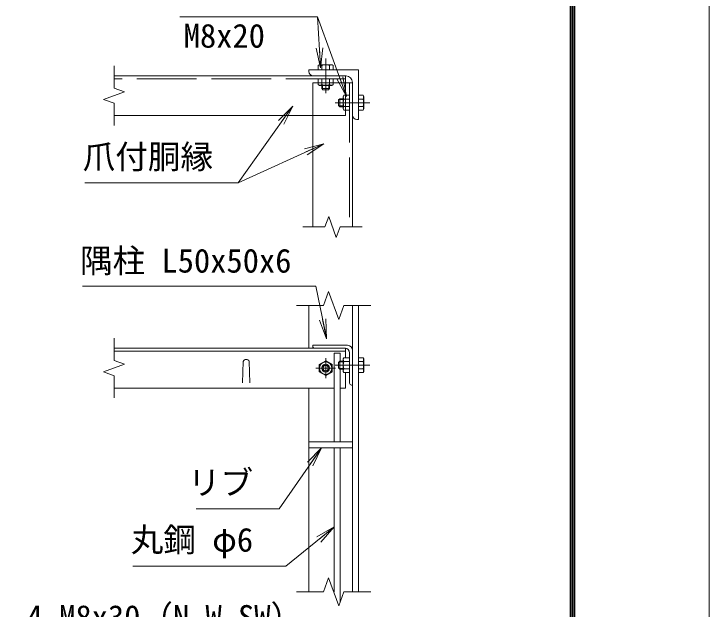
# Model space of a CAD drawing. Units: millimetres, scale not verified. Extents: x -4200 to 4200, y -2970 to 2970.
# Drawn here: x 2801 to 4200, y -981 to 217 of the extents above; entities that cross this region are included whole.
import ezdxf
from ezdxf.enums import TextEntityAlignment as Align

# ---------------------------------------------------------------- set-up
doc = ezdxf.new("R2010")
doc.units = ezdxf.units.MM
doc.header["$LTSCALE"] = 20
doc.linetypes.add('DASHED', pattern=[7.5, 6, -1.5])
doc.linetypes.add('USER1', pattern=[50.8, 31.75, -6.35, 6.35, -6.35])
for name, color, linetype, lineweight in [('0-0_D-STR1', 1, 'Continuous', 18), ('0-1_D-STR-DIM', 7, 'Continuous', 9), ('0-2_D-STR3', 3, 'Continuous', 13), ('0-3_D-STR-TXT', 7, 'Continuous', 9), ('0-4_0', 7, 'Continuous', 9), ('0-5_D-BMK', 2, 'USER1', 13), ('0-7_D-TTL', 7, 'Continuous', 9)]:
    doc.layers.add(name, color=color, linetype=linetype, lineweight=lineweight)
doc.styles.add('ＭＳ ゴシック', font='')
doc.styles.get('ＭＳ ゴシック').set_extended_font_data('MS Gothic')

# ---------------------------------------------------------------- blocks, each defined once
blk = doc.blocks.new('_Open')
at = {"layer": '0-4_0'}
blk.add_line((-20, 3.33), (0, 0), dxfattribs=at)
blk.add_lwpolyline([(-20, -3.33), (0, 0), (-20, 0)], dxfattribs=at)

msp = doc.modelspace()

# ---------------------------------------------------------------- linework, layer by layer
at = {"layer": '0-0_D-STR1'}
for p, q in [((3394.13, 104.26), (3494.13, 104.26)), ((3394.13, 101.26), (3394.13, 104.26)), ((3494.13, 104.26), (3494.13, 4.26)), ((3468.13, 92.26), (3002.13, 92.26)), ((3469.13, 92.26), (3403.13, 92.26)), ((3402.13, 78.26), (3402.13, -211.74)), ((3482.13, 13.26), (3482.13, 79.26)), ((3402.13, 12.26), (3002.13, 12.26)), ((3494.13, 4.26), (3491.13, 4.26)), ((3394.13, -455.91), (3394.13, -369.91)), ((3482.13, -369.91), (3482.13, -945.91)), ((3494.13, -369.91), (3494.13, -945.91)), ((3468.13, -455.91), (3002.13, -455.91)), ((3472.13, -449.91), (3402.13, -449.91)), ((3402.13, -451.91), (3402.13, -449.91)), ((3467.13, -455.91), (3406.13, -455.91)), ((3468.13, -474.9), (3468.13, -455.91)), ((3482.13, -529.91), (3482.13, -459.91)), ((3468.13, -461.91), (3002.13, -461.91)), ((3476.13, -525.91), (3476.13, -464.91)), ((3262.13, -482.16), (3260.63, -525.16)), ((3274.13, -482.16), (3275.63, -525.16)), ((3468.13, -535.91), (3468.13, -504.92)), ((3480.13, -529.91), (3482.13, -529.91)), ((3445.4, -535.91), (3002.13, -535.91)), ((3394.13, -945.91), (3394.13, -535.91)), ((3468.13, -535.91), (3457.4, -535.91)), ((3394.13, -643.91), (3482.13, -643.91)), ((3394.13, -655.91), (3482.13, -655.91))]:
    msp.add_line(p, q, dxfattribs=at)
at = {"layer": '0-0_D-STR1', "linetype": 'DASHED'}
for p, q in [((3468.13, 86.26), (3002.13, 86.26)), ((3468.13, 12.26), (3468.13, 92.26)), ((3476.13, 78.26), (3476.13, -211.74)), ((3468.13, 12.26), (3402.13, 12.26))]:
    msp.add_line(p, q, dxfattribs=at)
at = {"layer": '0-0_D-STR1'}
msp.add_lwpolyline([(3402.13, 78.26), (3482.13, 78.26), (3482.13, -211.74)], dxfattribs=at)
for centre, radius, start, end in [((3403.13, 101.26), 9, 180, 270), ((3469.13, 79.26), 13, 360, 90), ((3491.13, 13.26), 9, 180, 270), ((3406.13, -451.91), 4, 180, 270), ((3467.13, -464.91), 9, 0, 90), ((3472.13, -459.91), 10, 0, 90), ((3268.13, -484.66), 6.5, 22.61986, 157.38014), ((3480.13, -525.91), 4, 180, 270)]:
    msp.add_arc(centre, radius, start, end, dxfattribs=at)
at = {"layer": '0-1_D-STR-DIM'}
for p, q in [((3002.13, 112.52), (3002.13, 67.91)), ((3002.13, 37.13), (3002.13, -7.48)), ((3426.48, -211.74), (3434.18, -190.59)), ((3434.18, -190.59), (3449.57, -232.88)), ((3381.87, -211.74), (3426.48, -211.74)), ((3449.57, -232.88), (3457.26, -211.74)), ((3457.26, -211.74), (3501.87, -211.74)), ((3433.87, -341.72), (3423.61, -369.91)), ((3454.39, -398.1), (3433.87, -341.72)), ((3423.61, -369.91), (3369.13, -369.91)), ((3464.65, -369.91), (3454.39, -398.1)), ((3519.13, -369.91), (3464.65, -369.91)), ((3002.13, -435.65), (3002.13, -480.26)), ((3002.13, -511.04), (3002.13, -555.65)), ((3423.61, -945.91), (3369.13, -945.91)), ((3519.13, -945.91), (3464.65, -945.91))]:
    msp.add_line(p, q, dxfattribs=at)
for points in [[(3002.13, 67.91), (3023.28, 60.22), (2980.99, 44.83), (3002.13, 37.13)], [(3002.13, -480.26), (3023.28, -487.95), (2980.99, -503.34), (3002.13, -511.04)], [(3464.65, -945.91), (3454.39, -974.1), (3433.87, -917.72), (3423.61, -945.91)]]:
    msp.add_lwpolyline(points, dxfattribs=at)
at = {"layer": '0-2_D-STR3'}
for p, q in [((3415.53, 114.86), (3413.12, 113.47)), ((3413.12, 104.26), (3413.12, 113.47)), ((3440.73, 114.86), (3415.53, 114.86)), ((3420.63, 104.26), (3420.63, 113.47)), ((3435.64, 104.26), (3435.64, 113.47)), ((3440.73, 114.86), (3443.14, 113.47)), ((3443.14, 104.26), (3443.14, 113.47)), ((3443.14, 104.26), (3413.12, 104.26)), ((3413.12, 86.26), (3413.12, 74.71)), ((3413.12, 86.26), (3443.14, 86.26)), ((3420.63, 86.26), (3420.63, 74.71)), ((3435.64, 86.26), (3435.64, 74.71)), ((3443.14, 86.26), (3443.14, 74.71)), ((3413.12, 74.71), (3415.63, 73.26)), ((3415.63, 73.26), (3440.63, 73.26)), ((3420.13, 73.26), (3420.13, 66.66)), ((3421.63, 73.26), (3421.63, 65.16)), ((3434.63, 73.26), (3434.63, 65.16)), ((3436.13, 73.26), (3436.13, 66.66)), ((3443.14, 74.71), (3440.63, 73.26)), ((3433.73, 64.26), (3422.53, 64.26)), ((3436.13, 66.66), (3433.73, 64.26)), ((3456.53, 46.26), (3454.13, 43.86)), ((3454.13, 43.86), (3454.13, 32.66)), ((3463.13, 44.76), (3455.03, 44.76)), ((3456.53, 46.26), (3456.53, 30.26)), ((3463.13, 46.26), (3456.53, 46.26)), ((3463.13, 25.76), (3463.13, 50.76)), ((3476.13, 45.77), (3464.58, 45.77)), ((3476.13, 23.25), (3476.13, 53.27)), ((3494.13, 53.27), (3503.34, 53.27)), ((3494.13, 53.27), (3494.13, 23.25)), ((3494.13, 45.77), (3503.34, 45.77)), ((3504.73, 50.86), (3503.34, 53.27)), ((3504.73, 50.86), (3504.73, 25.66)), ((3456.53, 30.26), (3454.13, 32.66)), ((3463.13, 31.76), (3455.03, 31.76)), ((3463.13, 30.26), (3456.53, 30.26)), ((3476.13, 30.76), (3464.58, 30.76)), ((3494.13, 30.76), (3503.34, 30.76)), ((3494.13, 23.25), (3503.34, 23.25)), ((3504.73, 25.66), (3503.34, 23.25)), ((3445.4, -465.91), (3445.4, -643.91)), ((3457.4, -465.91), (3445.4, -465.91)), ((3457.4, -465.91), (3457.4, -481.91)), ((3464.58, -474.9), (3463.13, -477.41)), ((3476.13, -474.9), (3464.58, -474.9)), ((3476.13, -504.92), (3476.13, -474.9)), ((3494.13, -474.9), (3494.13, -504.92)), ((3494.13, -474.9), (3503.34, -474.9)), ((3504.73, -477.31), (3503.34, -474.9)), ((3456.53, -481.91), (3454.13, -484.31)), ((3454.13, -484.31), (3454.13, -495.51)), ((3463.13, -483.41), (3455.03, -483.41)), ((3463.13, -481.91), (3456.53, -481.91)), ((3463.13, -502.41), (3463.13, -477.41)), ((3476.13, -482.4), (3464.58, -482.4)), ((3494.13, -482.4), (3503.34, -482.4)), ((3504.73, -477.31), (3504.73, -502.51)), ((3463.13, -496.41), (3455.03, -496.41)), ((3463.13, -497.91), (3456.53, -497.91)), ((3457.4, -497.91), (3457.4, -643.91)), ((3464.58, -504.92), (3463.13, -502.41)), ((3476.13, -497.41), (3464.58, -497.41)), ((3494.13, -497.41), (3503.34, -497.41)), ((3504.73, -502.51), (3503.34, -504.92)), ((3476.13, -504.92), (3464.58, -504.92)), ((3494.13, -504.92), (3503.34, -504.92)), ((3445.4, -655.91), (3445.4, -945.91)), ((3457.4, -655.91), (3457.4, -965.84))]:
    msp.add_line(p, q, dxfattribs=at)
for points in [[(3436.13, 66.66), (3420.13, 66.66), (3422.53, 64.26)], [(3476.13, 53.27), (3464.58, 53.27), (3463.13, 50.76)], [(3476.13, 23.25), (3464.58, 23.25), (3463.13, 25.76)], [(3456.53, -481.91), (3456.53, -497.91), (3454.13, -495.51)]]:
    msp.add_lwpolyline(points, dxfattribs=at)
msp.add_lwpolyline([(3441.13, -488.4), (3428.13, -480.9), (3415.13, -488.4), (3415.13, -503.41), (3428.13, -510.92), (3441.13, -503.41)], close=True, dxfattribs=at)
for radius in [12.5, 8, 5.6]:
    msp.add_circle((3428.13, -495.91), radius, dxfattribs=at)
for centre, radius, start, end in [((3416.87, 107.99), 6.64, 55.61585, 124.38415), ((3428.13, 89.79), 24.84, 72.4121, 107.5879), ((3439.39, 107.99), 6.64, 55.61585, 124.38415), ((3416.87, 80.2), 6.64, 235.61585, 304.38416), ((3428.13, 98.39), 24.84, 252.4121, 287.5879), ((3439.39, 80.2), 6.64, 235.61586, 304.38414), ((3488.26, 38.26), 24.84, 162.4121, 197.5879), ((3470.07, 49.52), 6.64, 145.61586, 214.38414), ((3497.86, 49.52), 6.64, 325.61585, 34.38415), ((3479.66, 38.26), 24.84, 342.4121, 17.5879), ((3470.07, 27), 6.64, 145.61584, 214.38415), ((3497.86, 27), 6.64, 325.61585, 34.38415), ((3470.07, -478.65), 6.64, 145.61586, 214.38414), ((3497.86, -478.65), 6.64, 325.61585, 34.38415), ((3488.26, -489.91), 24.84, 162.4121, 197.5879), ((3479.66, -489.91), 24.84, 342.4121, 17.5879), ((3470.07, -501.17), 6.64, 145.61584, 214.38415), ((3497.86, -501.17), 6.64, 325.61585, 34.38415)]:
    msp.add_arc(centre, radius, start, end, dxfattribs=at)
at = {"layer": '0-3_D-STR-TXT'}
for p, q in [((3411.76, 211.02), (3417.8, 110.6)), ((3252.13, -122.81), (3422.81, -45.04))]:
    msp.add_line(p, q, dxfattribs=at)
for points in [[(3134.44, 211.02), (3411.76, 211.02), (3469.69, 52.66)], [(2943.09, -122.81), (3252.13, -122.81), (3360.63, 29.86)], [(2938.74, -330.64), (3408.45, -330.64), (3429.49, -435.1)], [(3167.12, -779.07), (3334.8, -779.07), (3418.73, -657.55)], [(3040.09, -894.59), (3348.12, -894.59), (3443.85, -816.6)]]:
    msp.add_lwpolyline(points, dxfattribs=at)
at = {"layer": '0-5_D-BMK'}
for p, q in [((3428.13, 57.26), (3428.13, 127.26)), ((3447.13, 38.26), (3517.13, 38.26)), ((3428.13, -515.91), (3428.13, -475.91)), ((3448.13, -495.91), (3408.13, -495.91)), ((3447.13, -489.91), (3517.13, -489.91)), ((3506.13, -489.91), (3470.13, -489.91))]:
    msp.add_line(p, q, dxfattribs=at)
at = {"layer": '0-7_D-TTL', "color": 2, "lineweight": 18}
msp.add_lwpolyline([(-4200, 2970), (4200, 2970), (4200, -2970), (-4200, -2970)], close=True, dxfattribs=at)
at = {"layer": '0-7_D-TTL'}
for points in [[(-3930, 2750), (3930, 2750), (3930, -2750), (-3930, -2750)], [(-3927.5, 2747.5), (3927.5, 2747.5), (3927.5, -2747.5), (-3927.5, -2747.5)], [(-3925, 2745), (3925, 2745), (3925, -2745), (-3925, -2745)], [(-3922.5, 2742.5), (3922.5, 2742.5), (3922.5, -2742.5), (-3922.5, -2742.5)], [(-3920, 2740), (3920, 2740), (3920, -2740), (-3920, -2740)]]:
    msp.add_lwpolyline(points, close=True, dxfattribs=at)

# ---------------------------------------------------------------- block references
at = {"layer": '0-3_D-STR-TXT', "xscale": 2, "yscale": 2}
for p, rotation in [((3417.92, 108.6), 273.44298), ((3470.38, 50.78), 290.09456), ((3361.79, 31.49), 54.59875), ((3424.63, -44.21), 24.49506), ((3429.89, -437.06), 281.3911), ((3419.87, -655.91), 55.36729), ((3445.4, -815.33), 39.17151)]:
    msp.add_blockref('_Open', p, dxfattribs=dict(at, rotation=rotation))

# ---------------------------------------------------------------- texts
at = {"layer": '0-3_D-STR-TXT', "style": 'ＭＳ ゴシック'}
for s, p in [('M8x20', (3142.34, 134.61)), ('爪付胴縁', (2939.03, -108.83)), ('隅柱 L50x50x6', (2933.66, -318.06)), ('リブ', (3150.88, -764.71)), ('丸鋼 φ6', (3035.78, -879.72)), ('4-M8x30（N.W.SW）', (2826.18, -1035.27))]:
    msp.add_text(s, height=48.09, dxfattribs=at).set_placement(p, align=Align.BOTTOM_LEFT)

doc.saveas('drawing.dxf')
